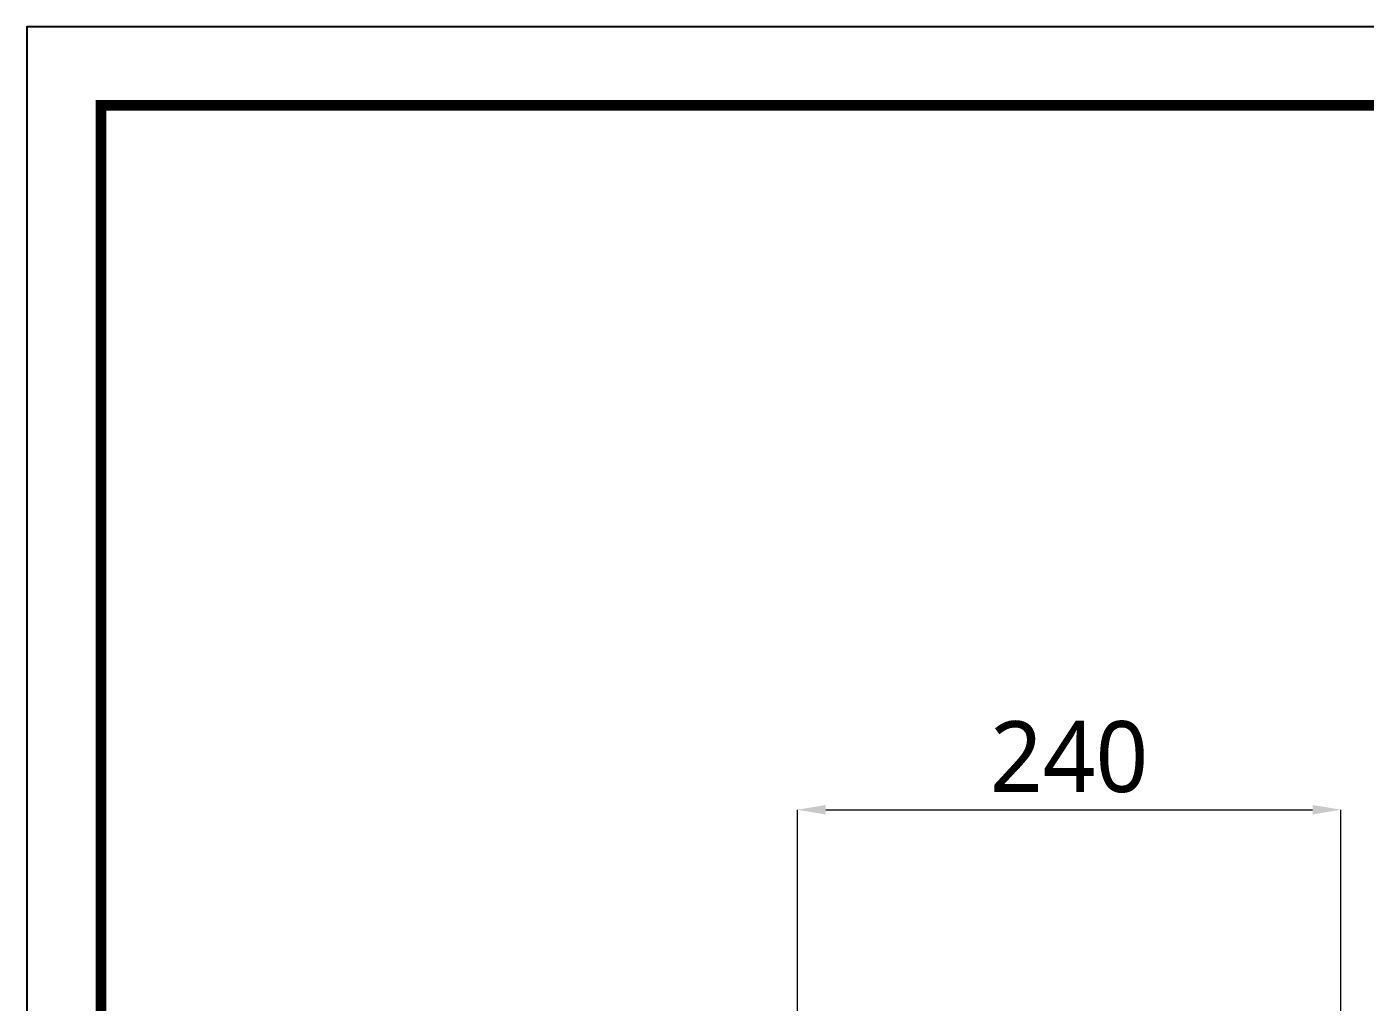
# Model space of a CAD drawing. Extents: x 16296660632 to 16296681399, y -37409619871 to -37409615168.
# Drawn here: x 16296680748 to 16296680936.8, y -37409615305.9 to -37409615168.3 of the extents above; entities that cross this region are included whole.
import ezdxf

# ---------------------------------------------------------------- set-up
doc = ezdxf.new("R2010")
doc.units = 0
doc.header["$LTSCALE"] = 10
doc.header["$MEASUREMENT"] = 0
doc.header["$PDMODE"] = 3
doc.header["$PDSIZE"] = -10
doc.layers.get('0').update_dxf_attribs({"linetype": 'CONTINUOUS'})
doc.layers.get('DEFPOINTS').update_dxf_attribs({"linetype": 'CONTINUOUS'})
doc.styles.add('Daelim Dimension', font='')
doc.styles.get('Daelim Dimension').set_extended_font_data('NanumGothic')
doc.dimstyles.new('DEFAULT', dxfattribs={"dimscale": 2, "dimtxt": 2, "dimasz": 2, "dimexe": 0, "dimexo": 2, "dimgap": 1, "dimtad": 1, "dimdec": 1, "dimzin": 9, "dimdsep": 46, "dimtxsty": 'Daelim Dimension', "dimcen": 0.5, "dimclrd": 252, "dimclre": 252, "dimclrt": 3, "dimadec": 1, "dimazin": 0, "dimtfac": 1, "dimtdec": 1, "dimtix": 1, "dimtmove": 0, "dimatfit": 3, "dimfxl": 1, "dimtolj": 1, "dimtzin": 1, "dimlwd": 9, "dimlwe": 9, "dimarcsym": 0})

# ---------------------------------------------------------------- blocks, each defined once
blk = doc.blocks.new('*D0')
at = {"color": 5, "lineweight": 9, "transparency": 16777216}
for p, q in [((16296680856.713381, -37409615349.269257), (16296680856.713381, -37409615278.724701)), ((16296680860.713381, -37409615278.724701), (16296680929.37537, -37409615278.724701)), ((16296680933.37537, -37409615349.269257), (16296680933.37537, -37409615278.724701))]:
    blk.add_line(p, q, dxfattribs=at)
at = {"color": 5, "transparency": 16777216}
for points in [[(16296680860.713381, -37409615278.058037), (16296680860.713381, -37409615279.391373), (16296680856.713381, -37409615278.724701)], [(16296680929.37537, -37409615278.058037), (16296680929.37537, -37409615279.391373), (16296680933.37537, -37409615278.724701)]]:
    blk.add_solid(points, dxfattribs=at)
at = {"layer": 'DEFPOINTS', "color": 0, "transparency": 16777216}
for p in [(16296680933.37537, -37409615278.724701), (16296680856.713381, -37409615353.269257), (16296680933.37537, -37409615353.269257)]:
    blk.add_point(p, dxfattribs=at)
at = {"color": 7, "transparency": 16777216, "insert": (16296680895.04438, -37409615271.302673), "char_height": 10, "attachment_point": 5, "style": 'Daelim Dimension'}
blk.add_mtext('\\A1;240', dxfattribs=at)

msp = doc.modelspace()

# ---------------------------------------------------------------- linework, layer by layer
at = {"ltscale": 0.5}
msp.add_lwpolyline([(16296680748.02704, -37409615645.297203), (16296681399.02704, -37409615645.297203), (16296681399.02704, -37409615168.297203), (16296680748.02704, -37409615168.297203)], close=True, dxfattribs=at)
at = {"color": 5, "linetype": 'ByBlock', "lineweight": 200, "const_width": 1.5}
msp.add_lwpolyline([(16296680758.49523, -37409615624.872482), (16296681388.49523, -37409615624.872482), (16296681388.49523, -37409615179.372482), (16296680758.49523, -37409615179.372482)], close=True, dxfattribs=at)

# ---------------------------------------------------------------- dimensions: what is measured, and where the dimension line sits
at = {"color": 5}
dim = msp.add_linear_dim(base=(16296680933.37537, -37409615278.724701), p1=(16296680856.713381, -37409615353.269257), p2=(16296680933.37537, -37409615353.269257), text='240', dimstyle='DEFAULT', override={"dimtxt": 5, "dimclrd": 5, "dimclre": 5, "dimclrt": 7}, dxfattribs=at)
dim.commit()
dim.dimension.update_dxf_attribs({"geometry": '*D0', "text_midpoint": (16296680895.04438, -37409615271.302673)})

doc.saveas('drawing.dxf')
